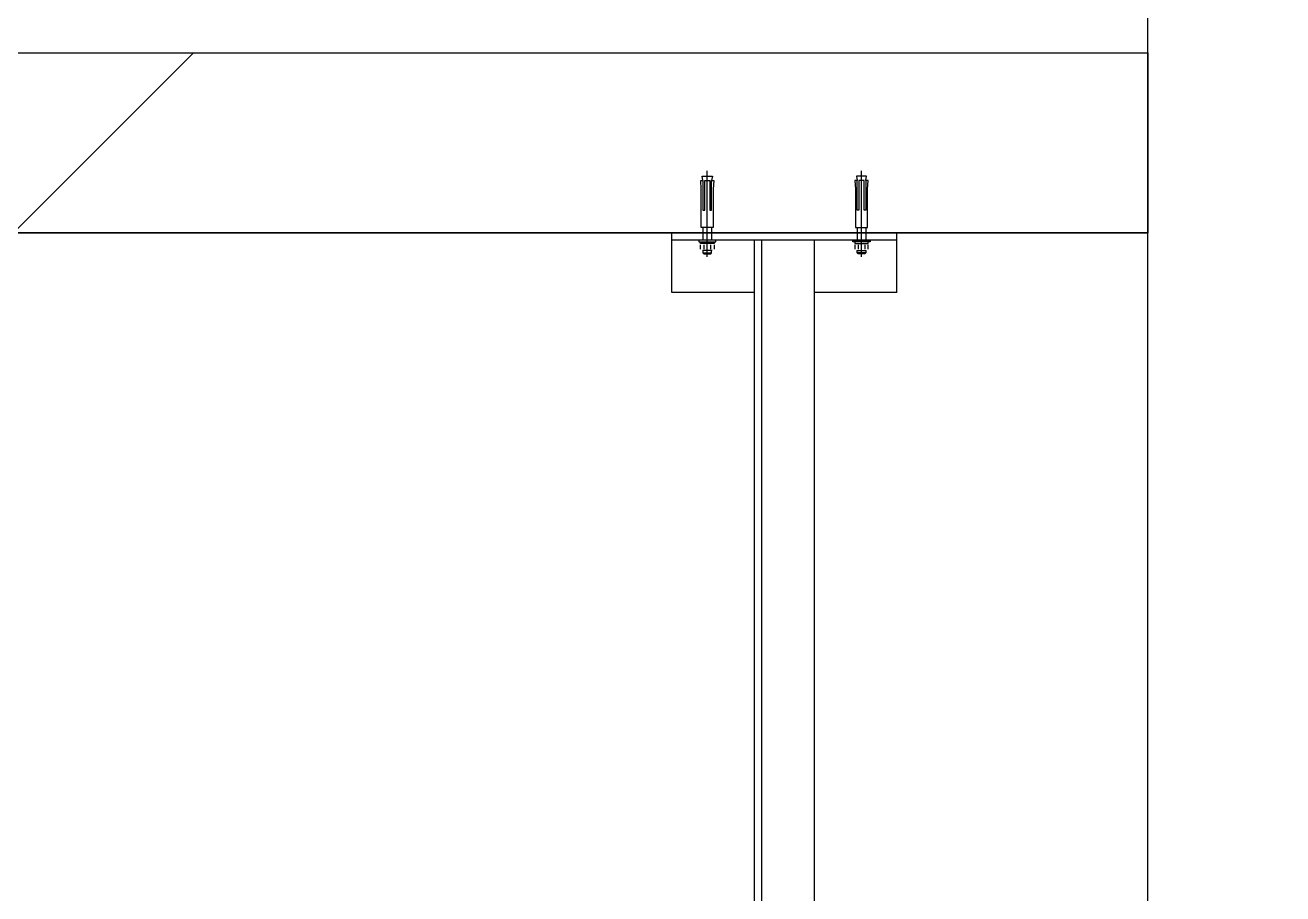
# Model space of a CAD drawing. Header units: metres. Extents: x 0 to 382603, y -272422 to 0.
# Drawn here: x 372175 to 373014, y -270811 to -270231 of the extents above; entities that cross this region are included whole.
import ezdxf

# ---------------------------------------------------------------- set-up
doc = ezdxf.new("R2010")
doc.units = ezdxf.units.M
for name, color, linetype in [('10', 8, 'Continuous'), ('22', 8, 'Continuous'), ('3', 2, 'Continuous'), ('9', 1, 'Continuous'), ('WZ', 2, 'Continuous')]:
    doc.layers.add(name, color=color, linetype=linetype)

msp = doc.modelspace()

# ---------------------------------------------------------------- hatches: boundary and pattern name
at = {"layer": '10'}
h = msp.add_hatch(dxfattribs=at)
h.set_pattern_fill('ANSI31', scale=300)
h.paths.add_polyline_path([(372923.59, -270249.81), (367589.11, -270249.81), (367589.11, -270369.81), (367775.96, -270369.81), (367775.96, -270340.53), (367775.39, -270331.96), (367784.5, -270331.96), (367783.92, -270340.53), (367783.92, -270369.81), (367878.77, -270369.81), (367878.77, -270340.53), (367878.2, -270331.96), (367887.3, -270331.96), (367886.73, -270340.53), (367886.73, -270369.81), (368592.96, -270369.81), (368592.96, -270340.72), (368592.39, -270332.15), (368601.5, -270332.15), (368600.92, -270340.72), (368600.92, -270369.81), (368695.77, -270369.81), (368695.77, -270340.72), (368695.2, -270332.15), (368704.3, -270332.15), (368703.73, -270340.72), (368703.73, -270369.81), (371808.96, -270369.81), (371808.96, -270340.72), (371808.39, -270332.15), (371817.5, -270332.15), (371816.92, -270340.72), (371816.92, -270369.81), (371911.77, -270369.81), (371911.77, -270340.72), (371911.2, -270332.15), (371920.3, -270332.15), (371919.73, -270340.72), (371919.73, -270369.81), (372625.96, -270369.81), (372625.96, -270340.53), (372625.39, -270331.96), (372634.5, -270331.96), (372633.92, -270340.53), (372633.92, -270369.81), (372728.77, -270369.81), (372728.77, -270340.53), (372728.2, -270331.96), (372737.3, -270331.96), (372736.73, -270340.53), (372736.73, -270369.81), (372923.59, -270369.81)])
h = msp.add_hatch(dxfattribs=at)
h.set_pattern_fill('AR-CONC', scale=100)
h.paths.add_polyline_path([(372923.59, -270249.81), (367589.11, -270249.81), (367589.11, -270369.81), (367775.96, -270369.81), (367775.96, -270340.53), (367775.39, -270331.96), (367784.5, -270331.96), (367783.92, -270340.53), (367783.92, -270369.81), (367878.77, -270369.81), (367878.77, -270340.53), (367878.2, -270331.96), (367887.3, -270331.96), (367886.73, -270340.53), (367886.73, -270369.81), (368592.96, -270369.81), (368592.96, -270340.72), (368592.39, -270332.15), (368601.5, -270332.15), (368600.92, -270340.72), (368600.92, -270369.81), (368695.77, -270369.81), (368695.77, -270340.72), (368695.2, -270332.15), (368704.3, -270332.15), (368703.73, -270340.72), (368703.73, -270369.81), (371808.96, -270369.81), (371808.96, -270340.72), (371808.39, -270332.15), (371817.5, -270332.15), (371816.92, -270340.72), (371816.92, -270369.81), (371911.77, -270369.81), (371911.77, -270340.72), (371911.2, -270332.15), (371920.3, -270332.15), (371919.73, -270340.72), (371919.73, -270369.81), (372625.96, -270369.81), (372625.96, -270340.53), (372625.39, -270331.96), (372634.5, -270331.96), (372633.92, -270340.53), (372633.92, -270369.81), (372728.77, -270369.81), (372728.77, -270340.53), (372728.2, -270331.96), (372737.3, -270331.96), (372736.73, -270340.53), (372736.73, -270369.81), (372923.59, -270369.81)])

# ---------------------------------------------------------------- linework, layer by layer
for p, q in [((372629.94, -270385.69), (372629.94, -270328.37)), ((372732.75, -270385.69), (372732.75, -270328.37)), ((372625.96, -270340.53), (372625.58, -270334.81)), ((372625.58, -270334.81), (372627.1, -270334.81)), ((372627.1, -270334.81), (372626.53, -270331.96)), ((372626.53, -270331.96), (372633.36, -270331.96)), ((372627.1, -270334.81), (372627.1, -270354.72)), ((372628.24, -270354.72), (372628.24, -270334.81)), ((372628.24, -270334.81), (372631.65, -270334.81)), ((372631.65, -270334.81), (372631.65, -270354.72)), ((372633.36, -270331.96), (372632.79, -270334.81)), ((372632.79, -270354.72), (372632.79, -270334.81)), ((372632.79, -270334.81), (372634.31, -270334.81)), ((372634.31, -270334.81), (372633.92, -270340.53)), ((372728.39, -270334.81), (372728.77, -270340.53)), ((372729.91, -270334.81), (372728.39, -270334.81)), ((372729.34, -270331.96), (372729.91, -270334.81)), ((372736.16, -270331.96), (372729.34, -270331.96)), ((372729.91, -270354.72), (372729.91, -270334.81)), ((372734.46, -270334.81), (372731.04, -270334.81)), ((372731.04, -270334.81), (372731.04, -270354.72)), ((372734.46, -270354.72), (372734.46, -270334.81)), ((372735.6, -270334.81), (372736.16, -270331.96)), ((372735.6, -270334.81), (372735.6, -270354.72)), ((372737.11, -270334.81), (372735.6, -270334.81)), ((372736.73, -270340.53), (372737.11, -270334.81)), ((372625.96, -270366.1), (372625.96, -270340.53)), ((372633.92, -270340.53), (372633.92, -270366.1)), ((372728.77, -270340.53), (372728.77, -270366.1)), ((372736.73, -270366.1), (372736.73, -270340.53)), ((372627.1, -270354.72), (372628.24, -270354.72)), ((372631.65, -270354.72), (372632.79, -270354.72)), ((372731.04, -270354.72), (372729.91, -270354.72)), ((372735.6, -270354.72), (372734.46, -270354.72)), ((372633.92, -270366.1), (372625.96, -270366.1)), ((372627.1, -270366.1), (372627.1, -270374.63)), ((372632.79, -270366.1), (372632.79, -270374.63)), ((372728.77, -270366.1), (372736.73, -270366.1)), ((372729.91, -270366.1), (372729.91, -270374.63)), ((372735.6, -270366.1), (372735.6, -270374.63)), ((372635.63, -270374.63), (372624.25, -270374.63)), ((372624.25, -270374.63), (372624.25, -270375.77)), ((372624.25, -270375.77), (372635.63, -270375.77)), ((372625.39, -270376.91), (372625.39, -270375.77)), ((372634.49, -270376.91), (372625.39, -270376.91)), ((372625.39, -270380.55), (372625.39, -270377.82)), ((372633.13, -270376.91), (372626.76, -270376.91)), ((372633.13, -270381.46), (372626.76, -270381.46)), ((372627.1, -270381.46), (372627.1, -270383.16)), ((372627.67, -270377.82), (372627.67, -270380.55)), ((372632.11, -270377.82), (372632.11, -270380.55)), ((372632.79, -270383.16), (372632.79, -270381.46)), ((372634.49, -270375.77), (372634.49, -270376.91)), ((372634.49, -270377.82), (372634.49, -270380.55)), ((372635.63, -270375.77), (372635.63, -270374.63)), ((372727.06, -270375.77), (372727.06, -270374.63)), ((372727.06, -270374.63), (372738.44, -270374.63)), ((372738.44, -270375.77), (372727.06, -270375.77)), ((372728.2, -270375.77), (372728.2, -270376.91)), ((372728.2, -270376.91), (372737.3, -270376.91)), ((372728.2, -270377.82), (372728.2, -270380.55)), ((372729.57, -270376.91), (372735.94, -270376.91)), ((372729.57, -270381.46), (372735.94, -270381.46)), ((372729.91, -270383.16), (372729.91, -270381.46)), ((372730.59, -270377.82), (372730.59, -270380.55)), ((372735.03, -270377.82), (372735.03, -270380.55)), ((372735.6, -270381.46), (372735.6, -270383.16)), ((372737.3, -270376.91), (372737.3, -270375.77)), ((372737.3, -270380.55), (372737.3, -270377.82)), ((372738.44, -270374.63), (372738.44, -270375.77)), ((372627.1, -270383.16), (372632.79, -270383.16)), ((372627.1, -270383.16), (372627.67, -270383.73)), ((372627.67, -270383.73), (372632.22, -270383.73)), ((372632.22, -270383.73), (372632.79, -270383.16)), ((372730.48, -270383.73), (372729.91, -270383.16)), ((372735.6, -270383.16), (372729.91, -270383.16)), ((372735.03, -270383.73), (372730.48, -270383.73)), ((372735.6, -270383.16), (372735.03, -270383.73))]:
    msp.add_line(p, q, dxfattribs=at)
at = {"layer": '22'}
for p, q in [((372756.35, -270374.63), (372606.35, -270374.63)), ((372666.35, -271275.84), (372666.35, -270374.63))]:
    msp.add_line(p, q, dxfattribs=at)
at = {"layer": '3'}
for p, q in [((367589.11, -270249.81), (372923.59, -270249.81)), ((367589.11, -270369.81), (372923.59, -270369.81)), ((372661.35, -270409.63), (372606.35, -270409.63)), ((372756.35, -270409.63), (372701.35, -270409.63))]:
    msp.add_line(p, q, dxfattribs=at)
at = {"layer": '9'}
msp.add_lwpolyline([(372923.59, -271823.59), (372923.59, -271145.1), (373013.59, -271093.14), (372833.59, -271093.14), (372923.59, -271041.17), (372923.59, -270012.45)], dxfattribs=at)
at = {"layer": 'WZ'}
for p, q in [((372606.35, -270409.63), (372606.35, -270369.63)), ((372756.35, -270409.63), (372756.35, -270369.63)), ((372661.35, -271275.84), (372661.35, -270374.63)), ((372701.35, -271275.84), (372701.35, -270374.63))]:
    msp.add_line(p, q, dxfattribs=at)
msp.add_lwpolyline([(367589.11, -270249.81), (372923.59, -270249.81), (372923.59, -270369.81), (367589.11, -270369.81)], close=True, dxfattribs=at)

doc.saveas('drawing.dxf')
